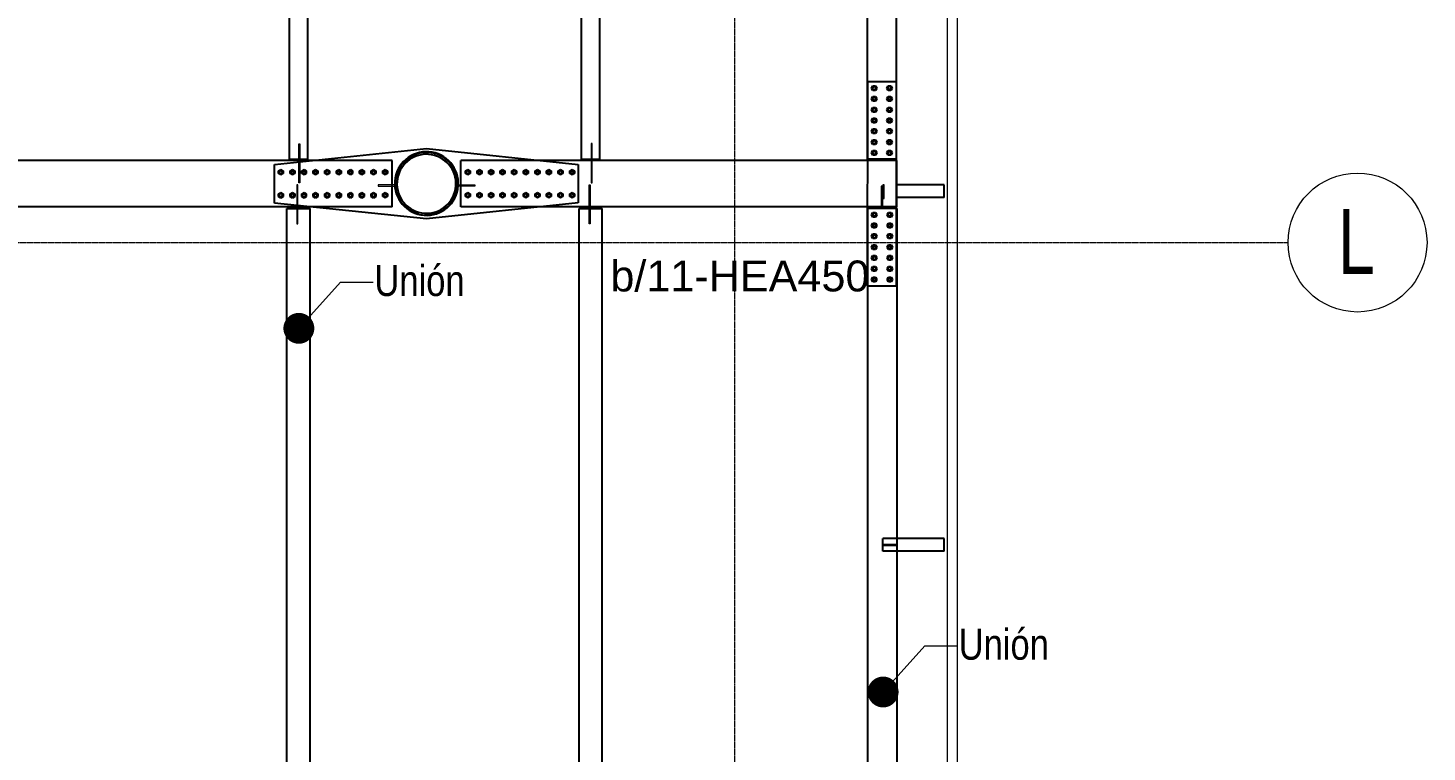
# Model space of a CAD drawing. Header units: millimetres. Extents: x -158 to 97215, y -53820 to 8373.
# Drawn here: x 88157 to 97215, y -37004 to -32315 of the extents above; entities that cross this region are included whole.
import ezdxf
from ezdxf.enums import TextEntityAlignment as Align

# ---------------------------------------------------------------- set-up
doc = ezdxf.new("R2010")
doc.units = ezdxf.units.MM
doc.header["$LTSCALE"] = 0.8
doc.linetypes.add('Grid Line', pattern=[3.33375, 1.905, -0.47625, 0.47625, -0.47625])
for name, color, linetype, lineweight in [('0-1', 7, 'Continuous', 5), ('E_COLUMNAS-1', 1, 'Continuous', 25), ('E_EJES', 8, 'Continuous', 9), ('E_EJES-1', 8, 'Grid Line', 9), ('E_TEXTO', 3, 'Continuous', 9), ('P-PLATINA', 6, 'Continuous', 15)]:
    doc.layers.add(name, color=color, linetype=linetype, lineweight=lineweight)
doc.layers.add('VIGAS', color=8, linetype='Continuous')
doc.styles.add('CX', font='ARIALUNI.ttf', dxfattribs={"width": 0.8, "height": 300})
doc.styles.add('Swis721 LtCn BT', font='swisscl.ttf', dxfattribs={"height": 0.42})
doc.styles.add('VERDANA', font='arial.ttf')

# ---------------------------------------------------------------- blocks, each defined once
blk = doc.blocks.new('Grid - CNI_NOMBRE EJES-372759-_6_00m_N_E_-NIVEL-2 DOC')
at = {"layer": 'E_EJES'}
blk.add_circle((0, 0), 0.003, dxfattribs=at)

msp = doc.modelspace()

# ---------------------------------------------------------------- linework, layer by layer
at = {"color": 1, "linetype": 'Continuous'}
for centre, radius, start, end in [((93636.1, -32704.5), 11, 108.00208, 288.00208), ((93636.1, -32704.5), 10, 0.00208, 180.00208), ((93636.1, -32704.5), 11, 288.00208, 108.00208), ((93736.1, -32704.5), 11, 108.00208, 288.00208), ((93736.1, -32704.5), 10, 0.00208, 180.00208), ((93736.1, -32704.5), 11, 288.00208, 108.00208), ((93636.1, -32774.5), 11, 108.00208, 288.00208), ((93636.1, -32704.5), 10, 180.00208, 0.00208), ((93636.1, -32774.5), 10, 0.00208, 180.00208), ((93636.1, -32774.5), 10, 180.00208, 0.00208), ((93636.1, -32774.5), 11, 288.00208, 108.00208), ((93736.1, -32774.5), 11, 108.00208, 288.00208), ((93736.1, -32704.5), 10, 180.00208, 0.00208), ((93736.1, -32774.5), 10, 0.00208, 180.00208), ((93736.1, -32774.5), 10, 180.00208, 0.00208), ((93736.1, -32774.5), 11, 288.00208, 108.00208), ((93636.1, -32844.5), 11, 108.00208, 288.00208), ((93636.1, -32844.5), 10, 0.00208, 180.00208), ((93636.1, -32844.5), 10, 180.00208, 0.00208), ((93636.1, -32844.5), 11, 288.00208, 108.00208), ((93736.1, -32844.5), 11, 108.00208, 288.00208), ((93736.1, -32844.5), 10, 0.00208, 180.00208), ((93736.1, -32844.5), 10, 180.00208, 0.00208), ((93736.1, -32844.5), 11, 288.00208, 108.00208), ((93636.1, -32914.5), 11, 108.00208, 288.00208), ((93636.1, -32914.5), 10, 0.00208, 180.00208), ((93636.1, -32914.5), 10, 180.00208, 0.00208), ((93636.1, -32914.5), 11, 288.00208, 108.00208), ((93736.1, -32914.5), 11, 108.00208, 288.00208), ((93736.1, -32914.5), 10, 0.00208, 180.00208), ((93736.1, -32914.5), 10, 180.00208, 0.00208), ((93736.1, -32914.5), 11, 288.00208, 108.00208), ((93636.1, -32984.5), 11, 108.00208, 288.00208), ((93636.1, -33054.5), 11, 108.00208, 288.00208), ((93636.1, -32984.5), 10, 0.00208, 180.00208), ((93636.1, -32984.5), 10, 180.00208, 0.00208), ((93636.1, -33054.5), 10, 0.00208, 180.00208), ((93636.1, -33054.5), 10, 180.00208, 0.00208), ((93636.1, -32984.5), 11, 288.00208, 108.00208), ((93636.1, -33054.5), 11, 288.00208, 108.00208), ((93736.1, -32984.5), 11, 108.00208, 288.00208), ((93736.1, -33054.5), 11, 108.00208, 288.00208), ((93736.1, -32984.5), 10, 0.00208, 180.00208), ((93736.1, -32984.5), 10, 180.00208, 0.00208), ((93736.1, -33054.5), 10, 0.00208, 180.00208), ((93736.1, -33054.5), 10, 180.00208, 0.00208), ((93736.1, -32984.5), 11, 288.00208, 108.00208), ((93736.1, -33054.5), 11, 288.00208, 108.00208), ((93636.1, -33124.5), 11, 108.00208, 288.00208), ((93636.1, -33124.5), 10, 0.00208, 180.00208), ((93636.1, -33124.5), 10, 180.00208, 0.00208), ((93636.1, -33124.5), 11, 288.00208, 108.00208), ((93736.1, -33124.5), 11, 108.00208, 288.00208), ((93736.1, -33124.5), 10, 0.00208, 180.00208), ((93736.1, -33124.5), 10, 180.00208, 0.00208), ((93736.1, -33124.5), 11, 288.00208, 108.00208), ((89794.3, -33249.1), 11.5, 18.00408, 198.00408), ((89794.3, -33249.1), 10, 90.00408, 270.00408), ((89794.3, -33249.1), 10, 270.00408, 90.00408), ((89869.3, -33249.1), 11.5, 18.00408, 198.00408), ((89869.3, -33249.1), 10, 90.00408, 270.00408), ((89869.3, -33249.1), 10, 270.00408, 90.00408), ((89944.3, -33249.1), 11.5, 18.00408, 198.00408), ((89944.3, -33249.1), 10, 90.00408, 270.00408), ((89944.3, -33249.1), 10, 270.00408, 90.00408), ((90019.3, -33249.1), 11.5, 18.00408, 198.00408), ((90019.3, -33249.1), 10, 90.00408, 270.00408), ((90019.3, -33249.1), 10, 270.00408, 90.00408), ((90094.3, -33249.1), 11.5, 18.00408, 198.00408), ((90094.3, -33249.1), 10, 90.00408, 270.00408), ((90094.3, -33249.1), 10, 270.00408, 90.00408), ((90169.3, -33249), 11.5, 18.00408, 198.00408), ((90169.3, -33249), 10, 90.00408, 270.00408), ((90169.3, -33249), 10, 270.00408, 90.00408), ((90244.3, -33249), 11.5, 18.00408, 198.00408), ((90244.3, -33249), 10, 90.00408, 270.00408), ((90244.3, -33249), 10, 270.00408, 90.00408), ((90319.3, -33249), 11.5, 18.00408, 198.00408), ((90319.3, -33249), 10, 90.00408, 270.00408), ((90319.3, -33249), 10, 270.00408, 90.00408), ((90394.3, -33249), 11.5, 18.00408, 198.00408), ((90394.3, -33249), 10, 90.00408, 270.00408), ((90394.3, -33249), 10, 270.00408, 90.00408), ((90469.3, -33249), 11.5, 18.00408, 198.00408), ((90469.3, -33249), 10, 90.00408, 270.00408), ((90469.3, -33249), 10, 270.00408, 90.00408), ((91005.2, -33249), 11.5, 18, 198), ((91005.2, -33249), 10, 90, 270), ((91005.2, -33249), 10, 270, 90), ((91080.2, -33249), 11.5, 18, 198), ((91080.2, -33249), 10, 90, 270), ((91080.2, -33249), 10, 270, 90), ((91155.2, -33249), 11.5, 18, 198), ((91155.2, -33249), 10, 90, 270), ((91155.2, -33249), 10, 270, 90), ((91230.2, -33249), 11.5, 18, 198), ((91230.2, -33249), 10, 90, 270), ((91230.2, -33249), 10, 270, 90), ((91305.2, -33249), 11.5, 18, 198), ((91305.2, -33249), 10, 90, 270), ((91305.2, -33249), 10, 270, 90), ((91380.2, -33249), 11.5, 18, 198), ((91380.2, -33249), 10, 90, 270), ((91380.2, -33249), 10, 270, 90), ((91455.2, -33249), 11.5, 18, 198), ((91455.2, -33249), 10, 90, 270), ((91455.2, -33249), 10, 270, 90), ((91530.2, -33249), 11.5, 18, 198), ((91530.2, -33249), 10, 90, 270), ((91530.2, -33249), 10, 270, 90), ((91605.2, -33249), 11.5, 18, 198), ((91605.2, -33249), 10, 90, 270), ((91605.2, -33249), 10, 270, 90), ((91680.2, -33249), 11.5, 18, 198), ((91680.2, -33249), 10, 90, 270), ((91680.2, -33249), 10, 270, 90), ((89794.3, -33249.1), 11.5, 198.00408, 18.00408), ((89869.3, -33249.1), 11.5, 198.00408, 18.00408), ((89944.3, -33249.1), 11.5, 198.00408, 18.00408), ((90019.3, -33249.1), 11.5, 198.00408, 18.00408), ((90094.3, -33249.1), 11.5, 198.00408, 18.00408), ((90169.3, -33249), 11.5, 198.00408, 18.00408), ((90244.3, -33249), 11.5, 198.00408, 18.00408), ((90319.3, -33249), 11.5, 198.00408, 18.00408), ((90394.3, -33249), 11.5, 198.00408, 18.00408), ((90469.3, -33249), 11.5, 198.00408, 18.00408), ((91005.2, -33249), 11.5, 198, 18), ((91080.2, -33249), 11.5, 198, 18), ((91155.2, -33249), 11.5, 198, 18), ((91230.2, -33249), 11.5, 198, 18), ((91305.2, -33249), 11.5, 198, 18), ((91380.2, -33249), 11.5, 198, 18), ((91455.2, -33249), 11.5, 198, 18), ((91530.2, -33249), 11.5, 198, 18), ((91605.2, -33249), 11.5, 198, 18), ((91680.2, -33249), 11.5, 198, 18), ((89794.3, -33399.1), 11.5, 18.00408, 198.00408), ((89794.3, -33399.1), 11.5, 198.00408, 18.00408), ((89794.3, -33399.1), 10, 90.00408, 270.00408), ((89794.3, -33399.1), 10, 270.00408, 90.00408), ((89869.3, -33399.1), 11.5, 18.00408, 198.00408), ((89869.3, -33399.1), 11.5, 198.00408, 18.00408), ((89869.3, -33399.1), 10, 90.00408, 270.00408), ((89869.3, -33399.1), 10, 270.00408, 90.00408), ((89944.3, -33399.1), 11.5, 18.00408, 198.00408), ((89944.3, -33399.1), 11.5, 198.00408, 18.00408), ((89944.3, -33399.1), 10, 90.00408, 270.00408), ((89944.3, -33399.1), 10, 270.00408, 90.00408), ((90019.3, -33399.1), 11.5, 18.00408, 198.00408), ((90019.3, -33399.1), 11.5, 198.00408, 18.00408), ((90019.3, -33399.1), 10, 90.00408, 270.00408), ((90019.3, -33399.1), 10, 270.00408, 90.00408), ((90094.3, -33399.1), 11.5, 18.00408, 198.00408), ((90094.3, -33399.1), 11.5, 198.00408, 18.00408), ((90094.3, -33399.1), 10, 90.00408, 270.00408), ((90094.3, -33399.1), 10, 270.00408, 90.00408), ((90169.3, -33399), 11.5, 18.00408, 198.00408), ((90169.3, -33399), 11.5, 198.00408, 18.00408), ((90169.3, -33399), 10, 90.00408, 270.00408), ((90169.3, -33399), 10, 270.00408, 90.00408), ((90244.3, -33399), 11.5, 18.00408, 198.00408), ((90244.3, -33399), 11.5, 198.00408, 18.00408), ((90244.3, -33399), 10, 90.00408, 270.00408), ((90244.3, -33399), 10, 270.00408, 90.00408), ((90319.3, -33399), 11.5, 18.00408, 198.00408), ((90319.3, -33399), 11.5, 198.00408, 18.00408), ((90319.3, -33399), 10, 90.00408, 270.00408), ((90319.3, -33399), 10, 270.00408, 90.00408), ((90394.3, -33399), 11.5, 18.00408, 198.00408), ((90394.3, -33399), 11.5, 198.00408, 18.00408), ((90394.3, -33399), 10, 90.00408, 270.00408), ((90394.3, -33399), 10, 270.00408, 90.00408), ((90469.3, -33399), 11.5, 18.00408, 198.00408), ((90469.3, -33399), 11.5, 198.00408, 18.00408), ((90469.3, -33399), 10, 90.00408, 270.00408), ((90469.3, -33399), 10, 270.00408, 90.00408), ((91005.2, -33399), 11.5, 18, 198), ((91005.2, -33399), 11.5, 198, 18), ((91005.2, -33399), 10, 90, 270), ((91005.2, -33399), 10, 270, 90), ((91080.2, -33399), 11.5, 18, 198), ((91080.2, -33399), 11.5, 198, 18), ((91080.2, -33399), 10, 90, 270), ((91080.2, -33399), 10, 270, 90), ((91155.2, -33399), 11.5, 18, 198), ((91155.2, -33399), 11.5, 198, 18), ((91155.2, -33399), 10, 90, 270), ((91155.2, -33399), 10, 270, 90), ((91230.2, -33399), 11.5, 18, 198), ((91230.2, -33399), 11.5, 198, 18), ((91230.2, -33399), 10, 90, 270), ((91230.2, -33399), 10, 270, 90), ((91305.2, -33399), 11.5, 18, 198), ((91305.2, -33399), 11.5, 198, 18), ((91305.2, -33399), 10, 90, 270), ((91305.2, -33399), 10, 270, 90), ((91380.2, -33399), 11.5, 18, 198), ((91380.2, -33399), 11.5, 198, 18), ((91380.2, -33399), 10, 90, 270), ((91380.2, -33399), 10, 270, 90), ((91455.2, -33399), 11.5, 18, 198), ((91455.2, -33399), 11.5, 198, 18), ((91455.2, -33399), 10, 90, 270), ((91455.2, -33399), 10, 270, 90), ((91530.2, -33399), 11.5, 18, 198), ((91530.2, -33399), 11.5, 198, 18), ((91530.2, -33399), 10, 90, 270), ((91530.2, -33399), 10, 270, 90), ((91605.2, -33399), 11.5, 18, 198), ((91605.2, -33399), 11.5, 198, 18), ((91605.2, -33399), 10, 90, 270), ((91605.2, -33399), 10, 270, 90), ((91680.2, -33399), 11.5, 18, 198), ((91680.2, -33399), 11.5, 198, 18), ((91680.2, -33399), 10, 90, 270), ((91680.2, -33399), 10, 270, 90), ((93636.8, -33524.5), 11, 108, 288), ((93636.8, -33524.5), 10, 0, 180), ((93636.8, -33524.5), 11, 288, 108), ((93736.8, -33524.5), 11, 108, 288), ((93736.8, -33524.5), 10, 0, 180), ((93736.8, -33524.5), 11, 288, 108), ((93636.8, -33594.5), 11, 108, 288), ((93636.8, -33524.5), 10, 180, 0), ((93636.8, -33594.5), 10, 0, 180), ((93636.8, -33594.5), 10, 180, 0), ((93636.8, -33594.5), 11, 288, 108), ((93736.8, -33594.5), 11, 108, 288), ((93736.8, -33524.5), 10, 180, 0), ((93736.8, -33594.5), 10, 0, 180), ((93736.8, -33594.5), 10, 180, 0), ((93736.8, -33594.5), 11, 288, 108), ((93636.8, -33664.5), 11, 108, 288), ((93636.8, -33664.5), 10, 0, 180), ((93636.8, -33664.5), 10, 180, 0), ((93636.8, -33664.5), 11, 288, 108), ((93736.8, -33664.5), 11, 108, 288), ((93736.8, -33664.5), 10, 0, 180), ((93736.8, -33664.5), 10, 180, 0), ((93736.8, -33664.5), 11, 288, 108), ((93636.8, -33734.5), 11, 108, 288), ((93636.8, -33734.5), 10, 0, 180), ((93636.8, -33734.5), 10, 180, 0), ((93636.8, -33734.5), 11, 288, 108), ((93736.8, -33734.5), 11, 108, 288), ((93736.8, -33734.5), 10, 0, 180), ((93736.8, -33734.5), 10, 180, 0), ((93736.8, -33734.5), 11, 288, 108), ((93636.8, -33804.5), 11, 108, 288), ((93636.8, -33874.5), 11, 108, 288), ((93636.8, -33804.5), 10, 0, 180), ((93636.8, -33804.5), 10, 180, 0), ((93636.8, -33874.5), 10, 0, 180), ((93636.8, -33874.5), 10, 180, 0), ((93636.8, -33804.5), 11, 288, 108), ((93636.8, -33874.5), 11, 288, 108), ((93736.8, -33804.5), 11, 108, 288), ((93736.8, -33874.5), 11, 108, 288), ((93736.8, -33804.5), 10, 0, 180), ((93736.8, -33804.5), 10, 180, 0), ((93736.8, -33874.5), 10, 0, 180), ((93736.8, -33874.5), 10, 180, 0), ((93736.8, -33804.5), 11, 288, 108), ((93736.8, -33874.5), 11, 288, 108), ((93636.8, -33944.5), 11, 108, 288), ((93636.8, -33944.5), 10, 0, 180), ((93636.8, -33944.5), 10, 180, 0), ((93636.8, -33944.5), 11, 288, 108), ((93736.8, -33944.5), 11, 108, 288), ((93736.8, -33944.5), 10, 0, 180), ((93736.8, -33944.5), 10, 180, 0), ((93736.8, -33944.5), 11, 288, 108)]:
    msp.add_arc(centre, radius, start, end, dxfattribs=at)
at = {"layer": '0-1', "color": 8}
for p, q in [((94109.9, -43949.7), (94109.9, -31959.7)), ((94174.9, -43949.7), (94174.9, -31959.7))]:
    msp.add_line(p, q, dxfattribs=at)
at = {"layer": 'E_COLUMNAS-1'}
for centre, radius, start, end in [((90737.3, -33322.8), 206, 80, 260), ((90737.3, -33322.8), 206, 80, 260), ((90737.3, -33324.3), 203, 10, 190), ((90737.3, -33324.3), 191, 350, 170), ((90737.3, -33322.8), 206, 260, 80), ((90737.3, -33322.8), 206, 260, 80), ((90737.3, -33324.3), 203, 190, 10), ((90737.3, -33324.3), 191, 170, 350)]:
    msp.add_arc(centre, radius, start, end, dxfattribs=at)
at = {"layer": 'E_EJES-1'}
for p, q in [((92733.3, -52920), (92733.3, -22429.9)), ((2836.9, -33704.7), (96315.4, -33704.7))]:
    msp.add_line(p, q, dxfattribs=at)
at = {"layer": 'E_TEXTO', "color": 4}
for p, q in [((89910.9, -34260.4), (90181.5, -33962.4)), ((90181.5, -33962.4), (90391.2, -33962.4)), ((93693.8, -36615.4), (93964.4, -36317.4)), ((93964.4, -36317.4), (94174.1, -36317.4))]:
    msp.add_line(p, q, dxfattribs=at)
at = {"layer": 'E_TEXTO', "color": 4, "const_width": 100}
for points in [[(89860.9, -34260.4, 1), (89960.9, -34260.4, 1)], [(93643.8, -36615.4, 1), (93743.8, -36615.4, 1)]]:
    msp.add_lwpolyline(points, format="xyb", close=True, dxfattribs=at)
at = {"layer": 'P-PLATINA'}
for p, q in [((89911.5, -33293.9), (89917.5, -33293.9)), ((91803.2, -33293.8), (91809.2, -33293.8)), ((89898.8, -33355.4), (89904.8, -33355.4)), ((91790.5, -33355.3), (91796.5, -33355.3))]:
    msp.add_line(p, q, dxfattribs=at)
for points in [[(89911.5, -33318.9), (89911.5, -33174.6), (89911.5, -33164.6), (89911.5, -33064.6), (89917.5, -33064.6), (89917.5, -33164.6), (89917.5, -33174.6), (89917.5, -33318.9)], [(91809.2, -33164.5), (91809.2, -33064.5), (91803.2, -33064.5), (91803.2, -33164.5), (91803.2, -33174.5), (91803.2, -33318.8), (91809.2, -33318.8), (91809.2, -33174.5)], [(89904.8, -33584.6), (89904.8, -33484.6), (89904.8, -33474.6), (89904.8, -33330.4), (89898.8, -33330.4), (89898.8, -33474.6), (89898.8, -33484.6), (89898.8, -33584.6)], [(90534.3, -33340.4), (90534.3, -33330.4), (90531.9, -33330.4), (90424.3, -33330.4), (90424.3, -33340.4), (90532.8, -33340.4)], [(90940.2, -33330.4), (90942.6, -33330.4), (91050.2, -33330.4), (91050.2, -33340.4), (90941.7, -33340.4), (90940.2, -33340.4)], [(91790.5, -33330.3), (91796.5, -33330.3), (91796.5, -33474.5), (91796.5, -33484.5), (91796.5, -33584.5), (91790.5, -33584.5), (91790.5, -33484.5), (91790.5, -33474.5)], [(93701.5, -33330.3), (93691.5, -33330.3), (93691.5, -33420.3), (93701.5, -33420.3)]]:
    msp.add_lwpolyline(points, close=True, dxfattribs=at)
msp.add_lwpolyline([(93691.5, -33484.5), (93691.5, -33340.3), (93682.1, -33340.3), (93682.1, -33484.5)], dxfattribs=at)
at = {"layer": 'VIGAS'}
for p, q in [((89848.4, -26912.9), (89848.4, -33164.6)), ((89968.4, -33164.6), (89968.4, -26912.9)), ((91740.1, -33164.5), (91740.1, -26912.9)), ((91860.1, -33164.5), (91860.1, -26912.9)), ((93781.1, -33164.5), (93780.9, -26912.7)), ((93590.9, -27413.2), (93591.1, -33164.5)), ((93591.9, -32663.5), (93590.7, -33984.4)), ((93591.9, -32663.5), (93590.7, -33984.4)), ((93780.7, -32663.3), (93591.9, -32663.5)), ((93780.7, -32663.3), (93591.9, -32663.5)), ((93618.7, -32704.5), (93627.4, -32689.5)), ((93627.4, -32689.5), (93644.7, -32689.5)), ((93644.7, -32689.5), (93653.4, -32704.5)), ((93718.7, -32704.5), (93727.4, -32689.5)), ((93727.4, -32689.5), (93744.7, -32689.5)), ((93744.7, -32689.5), (93753.4, -32704.5)), ((93780.7, -33984.5), (93780.7, -32663.3)), ((93780.7, -33984.5), (93780.7, -32663.3)), ((93627.4, -32719.5), (93618.7, -32704.5)), ((93618.7, -32774.5), (93627.4, -32759.5)), ((93627.4, -32789.5), (93618.7, -32774.5)), ((93644.7, -32719.5), (93627.4, -32719.5)), ((93627.4, -32759.5), (93644.7, -32759.5)), ((93644.7, -32789.5), (93627.4, -32789.5)), ((93653.4, -32704.5), (93644.7, -32719.5)), ((93644.7, -32759.5), (93653.4, -32774.5)), ((93653.4, -32774.5), (93644.7, -32789.5)), ((93727.4, -32719.5), (93718.7, -32704.5)), ((93718.7, -32774.5), (93727.4, -32759.5)), ((93727.4, -32789.5), (93718.7, -32774.5)), ((93744.7, -32719.5), (93727.4, -32719.5)), ((93727.4, -32759.5), (93744.7, -32759.5)), ((93744.7, -32789.5), (93727.4, -32789.5)), ((93753.4, -32704.5), (93744.7, -32719.5)), ((93744.7, -32759.5), (93753.4, -32774.5)), ((93753.4, -32774.5), (93744.7, -32789.5)), ((93618.7, -32844.5), (93627.4, -32829.5)), ((93627.4, -32859.5), (93618.7, -32844.5)), ((93627.4, -32829.5), (93644.7, -32829.5)), ((93644.7, -32859.5), (93627.4, -32859.5)), ((93644.7, -32829.5), (93653.4, -32844.5)), ((93653.4, -32844.5), (93644.7, -32859.5)), ((93718.7, -32844.5), (93727.4, -32829.5)), ((93727.4, -32859.5), (93718.7, -32844.5)), ((93727.4, -32829.5), (93744.7, -32829.5)), ((93744.7, -32859.5), (93727.4, -32859.5)), ((93744.7, -32829.5), (93753.4, -32844.5)), ((93753.4, -32844.5), (93744.7, -32859.5)), ((93618.7, -32914.5), (93627.4, -32899.5)), ((93627.4, -32929.5), (93618.7, -32914.5)), ((93618.7, -32984.5), (93627.4, -32969.5)), ((93627.4, -32899.5), (93644.7, -32899.5)), ((93644.7, -32929.5), (93627.4, -32929.5)), ((93627.4, -32969.5), (93644.7, -32969.5)), ((93644.7, -32899.5), (93653.4, -32914.5)), ((93653.4, -32914.5), (93644.7, -32929.5)), ((93644.7, -32969.5), (93653.4, -32984.5)), ((93718.7, -32914.5), (93727.4, -32899.5)), ((93727.4, -32929.5), (93718.7, -32914.5)), ((93718.7, -32984.5), (93727.4, -32969.5)), ((93727.4, -32899.5), (93744.7, -32899.5)), ((93744.7, -32929.5), (93727.4, -32929.5)), ((93727.4, -32969.5), (93744.7, -32969.5)), ((93744.7, -32899.5), (93753.4, -32914.5)), ((93753.4, -32914.5), (93744.7, -32929.5)), ((93744.7, -32969.5), (93753.4, -32984.5)), ((93627.4, -32999.5), (93618.7, -32984.5)), ((93618.7, -33054.5), (93627.4, -33039.5)), ((93627.4, -33069.5), (93618.7, -33054.5)), ((93644.7, -32999.5), (93627.4, -32999.5)), ((93627.4, -33039.5), (93644.7, -33039.5)), ((93653.4, -32984.5), (93644.7, -32999.5)), ((93644.7, -33039.5), (93653.4, -33054.5)), ((93653.4, -33054.5), (93644.7, -33069.5)), ((93727.4, -32999.5), (93718.7, -32984.5)), ((93718.7, -33054.5), (93727.4, -33039.5)), ((93727.4, -33069.5), (93718.7, -33054.5)), ((93744.7, -32999.5), (93727.4, -32999.5)), ((93727.4, -33039.5), (93744.7, -33039.5)), ((93753.4, -32984.5), (93744.7, -32999.5)), ((93744.7, -33039.5), (93753.4, -33054.5)), ((93753.4, -33054.5), (93744.7, -33069.5)), ((89754.3, -33199), (90737, -33094.8)), ((89754.3, -33199), (90737, -33094.8)), ((90737, -33094.8), (91720.2, -33198.7)), ((90737, -33094.8), (91720.2, -33198.7)), ((93618.7, -33124.5), (93627.4, -33109.5)), ((93627.4, -33139.5), (93618.7, -33124.5)), ((93644.7, -33069.5), (93627.4, -33069.5)), ((93627.4, -33109.5), (93644.7, -33109.5)), ((93644.7, -33139.5), (93627.4, -33139.5)), ((93644.7, -33109.5), (93653.4, -33124.5)), ((93653.4, -33124.5), (93644.7, -33139.5)), ((93718.7, -33124.5), (93727.4, -33109.5)), ((93727.4, -33139.5), (93718.7, -33124.5)), ((93744.7, -33069.5), (93727.4, -33069.5)), ((93727.4, -33109.5), (93744.7, -33109.5)), ((93744.7, -33139.5), (93727.4, -33139.5)), ((93744.7, -33109.5), (93753.4, -33124.5)), ((93753.4, -33124.5), (93744.7, -33139.5)), ((89984.6, -33174.6), (81788.2, -33174.6)), ((89754.3, -33449), (89754.3, -33199)), ((89754.3, -33449), (89754.3, -33199)), ((89779.3, -33240.4), (89794.3, -33231.8)), ((89779.3, -33257.7), (89779.3, -33240.4)), ((89794.3, -33231.8), (89809.3, -33240.4)), ((89809.3, -33240.4), (89809.3, -33257.7)), ((89848.4, -33164.6), (89968.4, -33164.6)), ((89854.3, -33240.4), (89869.3, -33231.8)), ((89854.3, -33257.7), (89854.3, -33240.4)), ((89869.3, -33231.8), (89884.3, -33240.4)), ((89884.3, -33240.4), (89884.3, -33257.7)), ((89929.3, -33240.4), (89944.3, -33231.7)), ((89929.3, -33257.7), (89929.3, -33240.4)), ((89944.3, -33231.7), (89959.3, -33240.4)), ((89959.3, -33240.4), (89959.3, -33257.7)), ((90514.3, -33174.6), (89984.6, -33174.6)), ((90004.3, -33240.4), (90019.3, -33231.7)), ((90004.3, -33257.7), (90004.3, -33240.4)), ((90019.3, -33231.7), (90034.3, -33240.4)), ((90034.3, -33240.4), (90034.3, -33257.7)), ((90079.3, -33240.4), (90094.3, -33231.7)), ((90079.3, -33257.7), (90079.3, -33240.4)), ((90094.3, -33231.7), (90109.3, -33240.4)), ((90109.3, -33240.4), (90109.3, -33257.7)), ((90154.3, -33240.4), (90169.3, -33231.7)), ((90154.3, -33257.7), (90154.3, -33240.4)), ((90169.3, -33231.7), (90184.3, -33240.4)), ((90184.3, -33240.4), (90184.3, -33257.7)), ((90229.3, -33240.4), (90244.3, -33231.7)), ((90229.3, -33257.7), (90229.3, -33240.4)), ((90244.3, -33231.7), (90259.3, -33240.4)), ((90259.3, -33240.4), (90259.3, -33257.7)), ((90304.3, -33240.4), (90319.3, -33231.7)), ((90304.3, -33257.7), (90304.3, -33240.4)), ((90319.3, -33231.7), (90334.3, -33240.4)), ((90334.3, -33240.4), (90334.3, -33257.7)), ((90379.3, -33240.4), (90394.3, -33231.7)), ((90379.3, -33257.7), (90379.3, -33240.4)), ((90394.3, -33231.7), (90409.3, -33240.4)), ((90409.3, -33240.4), (90409.3, -33257.7)), ((90454.3, -33240.4), (90469.3, -33231.7)), ((90454.3, -33257.7), (90454.3, -33240.4)), ((90469.3, -33231.7), (90484.3, -33240.4)), ((90484.3, -33240.4), (90484.3, -33257.7)), ((90514.3, -33474.6), (90514.3, -33174.6)), ((91491.5, -33174.5), (90960.2, -33174.5)), ((90960.2, -33474.5), (90960.2, -33174.5)), ((90990.2, -33240.4), (91005.2, -33231.7)), ((90990.2, -33257.7), (90990.2, -33240.4)), ((91005.2, -33231.7), (91020.2, -33240.4)), ((91020.2, -33240.4), (91020.2, -33257.7)), ((91065.2, -33240.4), (91080.2, -33231.7)), ((91065.2, -33257.7), (91065.2, -33240.4)), ((91080.2, -33231.7), (91095.2, -33240.4)), ((91095.2, -33240.4), (91095.2, -33257.7)), ((91140.2, -33240.4), (91155.2, -33231.7)), ((91140.2, -33257.7), (91140.2, -33240.4)), ((91155.2, -33231.7), (91170.2, -33240.4)), ((91170.2, -33240.4), (91170.2, -33257.7)), ((91215.2, -33240.4), (91230.2, -33231.7)), ((91215.2, -33257.7), (91215.2, -33240.4)), ((91230.2, -33231.7), (91245.2, -33240.4)), ((91245.2, -33240.4), (91245.2, -33257.7)), ((91290.2, -33240.4), (91305.2, -33231.7)), ((91290.2, -33257.7), (91290.2, -33240.4)), ((91305.2, -33231.7), (91320.2, -33240.4)), ((91320.2, -33240.4), (91320.2, -33257.7)), ((91365.2, -33240.4), (91380.2, -33231.7)), ((91365.2, -33257.7), (91365.2, -33240.4)), ((91380.2, -33231.7), (91395.2, -33240.4)), ((91395.2, -33240.4), (91395.2, -33257.7)), ((91440.2, -33240.4), (91455.2, -33231.7)), ((91440.2, -33257.7), (91440.2, -33240.4)), ((91455.2, -33231.7), (91470.2, -33240.4)), ((91470.2, -33240.4), (91470.2, -33257.7)), ((93591.4, -33174.5), (91491.5, -33174.5)), ((91515.2, -33240.4), (91530.2, -33231.7)), ((91515.2, -33257.7), (91515.2, -33240.4)), ((91530.2, -33231.7), (91545.2, -33240.4)), ((91545.2, -33240.4), (91545.2, -33257.7)), ((91590.2, -33240.4), (91605.2, -33231.7)), ((91590.2, -33257.7), (91590.2, -33240.4)), ((91605.2, -33231.7), (91620.2, -33240.4)), ((91620.2, -33240.4), (91620.2, -33257.7)), ((91665.2, -33240.4), (91680.2, -33231.7)), ((91665.2, -33257.7), (91665.2, -33240.4)), ((91680.2, -33231.7), (91695.2, -33240.4)), ((91695.2, -33240.4), (91695.2, -33257.7)), ((91720.2, -33198.7), (91720.2, -33448.7)), ((91720.2, -33198.7), (91720.2, -33448.7)), ((91740.1, -33164.5), (91860.1, -33164.5)), ((93591.1, -33164.5), (93591.4, -33164.5)), ((93780.7, -33164.5), (93591.4, -33164.5)), ((93780.7, -33174.5), (93591.4, -33174.5)), ((93781.1, -33164.5), (93780.7, -33164.5)), ((93781.8, -33174.5), (93780.7, -33174.5)), ((93781.8, -33474.5), (93781.8, -33174.5)), ((89794.3, -33266.4), (89779.3, -33257.7)), ((89809.3, -33257.7), (89794.3, -33266.4)), ((89869.3, -33266.4), (89854.3, -33257.7)), ((89884.3, -33257.7), (89869.3, -33266.4)), ((89944.3, -33266.4), (89929.3, -33257.7)), ((89959.3, -33257.7), (89944.3, -33266.4)), ((90019.3, -33266.4), (90004.3, -33257.7)), ((90034.3, -33257.7), (90019.3, -33266.4)), ((90094.3, -33266.4), (90079.3, -33257.7)), ((90109.3, -33257.7), (90094.3, -33266.4)), ((90169.3, -33266.4), (90154.3, -33257.7)), ((90184.3, -33257.7), (90169.3, -33266.4)), ((90244.3, -33266.4), (90229.3, -33257.7)), ((90259.3, -33257.7), (90244.3, -33266.4)), ((90319.3, -33266.4), (90304.3, -33257.7)), ((90334.3, -33257.7), (90319.3, -33266.4)), ((90394.3, -33266.4), (90379.3, -33257.7)), ((90409.3, -33257.7), (90394.3, -33266.4)), ((90469.3, -33266.3), (90454.3, -33257.7)), ((90484.3, -33257.7), (90469.3, -33266.3)), ((91005.2, -33266.3), (90990.2, -33257.7)), ((91020.2, -33257.7), (91005.2, -33266.3)), ((91080.2, -33266.3), (91065.2, -33257.7)), ((91095.2, -33257.7), (91080.2, -33266.3)), ((91155.2, -33266.3), (91140.2, -33257.7)), ((91170.2, -33257.7), (91155.2, -33266.3)), ((91230.2, -33266.3), (91215.2, -33257.7)), ((91245.2, -33257.7), (91230.2, -33266.3)), ((91305.2, -33266.3), (91290.2, -33257.7)), ((91320.2, -33257.7), (91305.2, -33266.3)), ((91380.2, -33266.3), (91365.2, -33257.7)), ((91395.2, -33257.7), (91380.2, -33266.3)), ((91455.2, -33266.3), (91440.2, -33257.7)), ((91470.2, -33257.7), (91455.2, -33266.3)), ((91530.2, -33266.3), (91515.2, -33257.7)), ((91545.2, -33257.7), (91530.2, -33266.3)), ((91605.2, -33266.3), (91590.2, -33257.7)), ((91620.2, -33257.7), (91605.2, -33266.3)), ((91680.2, -33266.3), (91665.2, -33257.7)), ((91695.2, -33257.7), (91680.2, -33266.3)), ((94089.9, -33331.1), (93781.8, -33331.1)), ((93781.8, -33413.1), (93781.8, -33331.1)), ((94089.9, -33413.1), (94089.9, -33331.1)), ((89779.3, -33390.4), (89794.3, -33381.8)), ((89779.3, -33407.7), (89779.3, -33390.4)), ((89794.3, -33416.4), (89779.3, -33407.7)), ((89794.3, -33381.8), (89809.3, -33390.4)), ((89809.3, -33407.7), (89794.3, -33416.4)), ((89809.3, -33390.4), (89809.3, -33407.7)), ((89854.3, -33390.4), (89869.3, -33381.8)), ((89854.3, -33407.7), (89854.3, -33390.4)), ((89869.3, -33416.4), (89854.3, -33407.7)), ((89869.3, -33381.8), (89884.3, -33390.4)), ((89884.3, -33407.7), (89869.3, -33416.4)), ((89884.3, -33390.4), (89884.3, -33407.7)), ((89929.3, -33390.4), (89944.3, -33381.7)), ((89929.3, -33407.7), (89929.3, -33390.4)), ((89944.3, -33416.4), (89929.3, -33407.7)), ((89944.3, -33381.7), (89959.3, -33390.4)), ((89959.3, -33407.7), (89944.3, -33416.4)), ((89959.3, -33390.4), (89959.3, -33407.7)), ((90004.3, -33390.4), (90019.3, -33381.7)), ((90004.3, -33407.7), (90004.3, -33390.4)), ((90019.3, -33416.4), (90004.3, -33407.7)), ((90019.3, -33381.7), (90034.3, -33390.4)), ((90034.3, -33407.7), (90019.3, -33416.4)), ((90034.3, -33390.4), (90034.3, -33407.7)), ((90079.3, -33390.4), (90094.3, -33381.7)), ((90079.3, -33407.7), (90079.3, -33390.4)), ((90094.3, -33416.4), (90079.3, -33407.7)), ((90094.3, -33381.7), (90109.3, -33390.4)), ((90109.3, -33407.7), (90094.3, -33416.4)), ((90109.3, -33390.4), (90109.3, -33407.7)), ((90154.3, -33390.4), (90169.3, -33381.7)), ((90154.3, -33407.7), (90154.3, -33390.4)), ((90169.3, -33416.4), (90154.3, -33407.7)), ((90169.3, -33381.7), (90184.3, -33390.4)), ((90184.3, -33407.7), (90169.3, -33416.4)), ((90184.3, -33390.4), (90184.3, -33407.7)), ((90229.3, -33390.4), (90244.3, -33381.7)), ((90229.3, -33407.7), (90229.3, -33390.4)), ((90244.3, -33416.4), (90229.3, -33407.7)), ((90244.3, -33381.7), (90259.3, -33390.4)), ((90259.3, -33407.7), (90244.3, -33416.4)), ((90259.3, -33390.4), (90259.3, -33407.7)), ((90304.3, -33390.4), (90319.3, -33381.7)), ((90304.3, -33407.7), (90304.3, -33390.4)), ((90319.3, -33416.4), (90304.3, -33407.7)), ((90319.3, -33381.7), (90334.3, -33390.4)), ((90334.3, -33407.7), (90319.3, -33416.4)), ((90334.3, -33390.4), (90334.3, -33407.7)), ((90379.3, -33390.4), (90394.3, -33381.7)), ((90379.3, -33407.7), (90379.3, -33390.4)), ((90394.3, -33416.4), (90379.3, -33407.7)), ((90394.3, -33381.7), (90409.3, -33390.4)), ((90409.3, -33407.7), (90394.3, -33416.4)), ((90409.3, -33390.4), (90409.3, -33407.7)), ((90454.3, -33390.4), (90469.3, -33381.7)), ((90454.3, -33407.7), (90454.3, -33390.4)), ((90469.3, -33416.3), (90454.3, -33407.7)), ((90469.3, -33381.7), (90484.3, -33390.4)), ((90484.3, -33407.7), (90469.3, -33416.3)), ((90484.3, -33390.4), (90484.3, -33407.7)), ((90990.2, -33390.4), (91005.2, -33381.7)), ((90990.2, -33407.7), (90990.2, -33390.4)), ((91005.2, -33416.3), (90990.2, -33407.7)), ((91005.2, -33381.7), (91020.2, -33390.4)), ((91020.2, -33407.7), (91005.2, -33416.3)), ((91020.2, -33390.4), (91020.2, -33407.7)), ((91065.2, -33390.4), (91080.2, -33381.7)), ((91065.2, -33407.7), (91065.2, -33390.4)), ((91080.2, -33416.3), (91065.2, -33407.7)), ((91080.2, -33381.7), (91095.2, -33390.4)), ((91095.2, -33407.7), (91080.2, -33416.3)), ((91095.2, -33390.4), (91095.2, -33407.7)), ((91140.2, -33390.4), (91155.2, -33381.7)), ((91140.2, -33407.7), (91140.2, -33390.4)), ((91155.2, -33416.3), (91140.2, -33407.7)), ((91155.2, -33381.7), (91170.2, -33390.4)), ((91170.2, -33407.7), (91155.2, -33416.3)), ((91170.2, -33390.4), (91170.2, -33407.7)), ((91215.2, -33390.4), (91230.2, -33381.7)), ((91215.2, -33407.7), (91215.2, -33390.4)), ((91230.2, -33416.3), (91215.2, -33407.7)), ((91230.2, -33381.7), (91245.2, -33390.4)), ((91245.2, -33407.7), (91230.2, -33416.3)), ((91245.2, -33390.4), (91245.2, -33407.7)), ((91290.2, -33390.4), (91305.2, -33381.7)), ((91290.2, -33407.7), (91290.2, -33390.4)), ((91305.2, -33416.3), (91290.2, -33407.7)), ((91305.2, -33381.7), (91320.2, -33390.4)), ((91320.2, -33407.7), (91305.2, -33416.3)), ((91320.2, -33390.4), (91320.2, -33407.7)), ((91365.2, -33390.4), (91380.2, -33381.7)), ((91365.2, -33407.7), (91365.2, -33390.4)), ((91380.2, -33416.3), (91365.2, -33407.7)), ((91380.2, -33381.7), (91395.2, -33390.4)), ((91395.2, -33407.7), (91380.2, -33416.3)), ((91395.2, -33390.4), (91395.2, -33407.7)), ((91440.2, -33390.4), (91455.2, -33381.7)), ((91440.2, -33407.7), (91440.2, -33390.4)), ((91455.2, -33416.3), (91440.2, -33407.7)), ((91455.2, -33381.7), (91470.2, -33390.4)), ((91470.2, -33407.7), (91455.2, -33416.3)), ((91470.2, -33390.4), (91470.2, -33407.7)), ((91515.2, -33390.4), (91530.2, -33381.7)), ((91515.2, -33407.7), (91515.2, -33390.4)), ((91530.2, -33416.3), (91515.2, -33407.7)), ((91530.2, -33381.7), (91545.2, -33390.4)), ((91545.2, -33407.7), (91530.2, -33416.3)), ((91545.2, -33390.4), (91545.2, -33407.7)), ((91590.2, -33390.4), (91605.2, -33381.7)), ((91590.2, -33407.7), (91590.2, -33390.4)), ((91605.2, -33416.3), (91590.2, -33407.7)), ((91605.2, -33381.7), (91620.2, -33390.4)), ((91620.2, -33407.7), (91605.2, -33416.3)), ((91620.2, -33390.4), (91620.2, -33407.7)), ((91665.2, -33390.4), (91680.2, -33381.7)), ((91665.2, -33407.7), (91665.2, -33390.4)), ((91680.2, -33416.3), (91665.2, -33407.7)), ((91680.2, -33381.7), (91695.2, -33390.4)), ((91695.2, -33407.7), (91680.2, -33416.3)), ((91695.2, -33390.4), (91695.2, -33407.7)), ((94089.9, -33413.1), (93781.8, -33413.1)), ((90001.3, -33474.6), (81766.8, -33474.6)), ((90737.3, -33550.8), (89754.3, -33449)), ((90737.3, -33550.8), (89754.3, -33449)), ((89833.4, -42424.5), (89833.4, -33484.6)), ((89833.4, -33484.6), (89983.4, -33484.6)), ((89983.4, -42424.5), (89983.4, -33484.6)), ((90514.3, -33474.6), (90001.3, -33474.6)), ((91720.2, -33448.7), (90737.3, -33550.8)), ((91720.2, -33448.7), (90737.3, -33550.8)), ((91471.6, -33474.5), (90960.2, -33474.5)), ((93591.2, -33474.5), (91471.6, -33474.5)), ((91725.1, -42424.5), (91725.1, -33484.5)), ((91725.1, -33484.5), (91875.1, -33484.5)), ((91875.1, -42424.5), (91875.1, -33484.5)), ((93780.7, -33474.5), (93591.2, -33474.5)), ((93780.7, -33484.5), (93591.8, -33484.5)), ((93591.8, -33484.5), (93591.8, -33984.4)), ((93619.5, -33524.5), (93628.1, -33509.5)), ((93628.1, -33509.5), (93645.5, -33509.5)), ((93645.5, -33509.5), (93654.1, -33524.5)), ((93719.5, -33524.5), (93728.1, -33509.5)), ((93728.1, -33509.5), (93745.5, -33509.5)), ((93745.5, -33509.5), (93754.1, -33524.5)), ((93781.8, -33474.5), (93780.7, -33474.5)), ((93781.8, -33484.5), (93780.7, -33484.5)), ((93781.8, -33484.5), (93781.8, -42424.5)), ((93628.1, -33539.5), (93619.5, -33524.5)), ((93619.5, -33594.5), (93628.1, -33579.5)), ((93628.1, -33609.5), (93619.5, -33594.5)), ((93645.5, -33539.5), (93628.1, -33539.5)), ((93628.1, -33579.5), (93645.5, -33579.5)), ((93654.1, -33524.5), (93645.5, -33539.5)), ((93645.5, -33579.5), (93654.1, -33594.5)), ((93654.1, -33594.5), (93645.5, -33609.5)), ((93728.1, -33539.5), (93719.5, -33524.5)), ((93719.5, -33594.5), (93728.1, -33579.5)), ((93728.1, -33609.5), (93719.5, -33594.5)), ((93745.5, -33539.5), (93728.1, -33539.5)), ((93728.1, -33579.5), (93745.5, -33579.5)), ((93754.1, -33524.5), (93745.5, -33539.5)), ((93745.5, -33579.5), (93754.1, -33594.5)), ((93754.1, -33594.5), (93745.5, -33609.5)), ((93619.5, -33664.5), (93628.1, -33649.5)), ((93628.1, -33679.5), (93619.5, -33664.5)), ((93645.5, -33609.5), (93628.1, -33609.5)), ((93628.1, -33649.5), (93645.5, -33649.5)), ((93645.5, -33679.5), (93628.1, -33679.5)), ((93645.5, -33649.5), (93654.1, -33664.5)), ((93654.1, -33664.5), (93645.5, -33679.5)), ((93719.5, -33664.5), (93728.1, -33649.5)), ((93728.1, -33679.5), (93719.5, -33664.5)), ((93745.5, -33609.5), (93728.1, -33609.5)), ((93728.1, -33649.5), (93745.5, -33649.5)), ((93745.5, -33679.5), (93728.1, -33679.5)), ((93745.5, -33649.5), (93754.1, -33664.5)), ((93754.1, -33664.5), (93745.5, -33679.5)), ((93619.5, -33734.5), (93628.1, -33719.5)), ((93628.1, -33749.5), (93619.5, -33734.5)), ((93628.1, -33719.5), (93645.5, -33719.5)), ((93645.5, -33749.5), (93628.1, -33749.5)), ((93645.5, -33719.5), (93654.1, -33734.5)), ((93654.1, -33734.5), (93645.5, -33749.5)), ((93719.5, -33734.5), (93728.1, -33719.5)), ((93728.1, -33749.5), (93719.5, -33734.5)), ((93728.1, -33719.5), (93745.5, -33719.5)), ((93745.5, -33749.5), (93728.1, -33749.5)), ((93745.5, -33719.5), (93754.1, -33734.5)), ((93754.1, -33734.5), (93745.5, -33749.5)), ((93619.5, -33804.5), (93628.1, -33789.5)), ((93628.1, -33819.5), (93619.5, -33804.5)), ((93619.5, -33874.5), (93628.1, -33859.5)), ((93628.1, -33889.5), (93619.5, -33874.5)), ((93628.1, -33789.5), (93645.5, -33789.5)), ((93645.5, -33819.5), (93628.1, -33819.5)), ((93628.1, -33859.5), (93645.5, -33859.5)), ((93645.5, -33789.5), (93654.1, -33804.5)), ((93654.1, -33804.5), (93645.5, -33819.5)), ((93645.5, -33859.5), (93654.1, -33874.5)), ((93654.1, -33874.5), (93645.5, -33889.5)), ((93719.5, -33804.5), (93728.1, -33789.5)), ((93728.1, -33819.5), (93719.5, -33804.5)), ((93719.5, -33874.5), (93728.1, -33859.5)), ((93728.1, -33889.5), (93719.5, -33874.5)), ((93728.1, -33789.5), (93745.5, -33789.5)), ((93745.5, -33819.5), (93728.1, -33819.5)), ((93728.1, -33859.5), (93745.5, -33859.5)), ((93745.5, -33789.5), (93754.1, -33804.5)), ((93754.1, -33804.5), (93745.5, -33819.5)), ((93745.5, -33859.5), (93754.1, -33874.5)), ((93754.1, -33874.5), (93745.5, -33889.5)), ((93619.5, -33944.5), (93628.1, -33929.5)), ((93628.1, -33959.5), (93619.5, -33944.5)), ((93645.5, -33889.5), (93628.1, -33889.5)), ((93628.1, -33929.5), (93645.5, -33929.5)), ((93645.5, -33959.5), (93628.1, -33959.5)), ((93645.5, -33929.5), (93654.1, -33944.5)), ((93654.1, -33944.5), (93645.5, -33959.5)), ((93719.5, -33944.5), (93728.1, -33929.5)), ((93728.1, -33959.5), (93719.5, -33944.5)), ((93745.5, -33889.5), (93728.1, -33889.5)), ((93728.1, -33929.5), (93745.5, -33929.5)), ((93745.5, -33959.5), (93728.1, -33959.5)), ((93745.5, -33929.5), (93754.1, -33944.5)), ((93754.1, -33944.5), (93745.5, -33959.5)), ((93590.7, -33984.4), (93780.7, -33984.5)), ((93590.7, -33984.4), (93780.7, -33984.5)), ((93591.8, -33984.4), (93591.8, -41924.7)), ((93781.8, -35622.4), (93691.5, -35622.4)), ((93691.5, -35704.4), (93691.5, -35622.4)), ((93691.5, -35660.4), (93781.5, -35660.4)), ((93691.5, -35666.4), (93691.5, -35660.4)), ((93691.5, -35660.4), (93781.5, -35660.4)), ((93691.5, -35666.4), (93691.5, -35660.4)), ((93781.5, -35666.4), (93691.5, -35666.4)), ((93781.5, -35666.4), (93691.5, -35666.4)), ((93711.5, -35666.4), (93711.5, -35660.4)), ((93781.5, -35660.4), (93781.5, -35666.4)), ((93781.5, -35660.4), (93781.5, -35666.4)), ((94089.9, -35622.4), (93781.8, -35622.4)), ((94089.9, -35704.4), (94089.9, -35622.4)), ((93781.8, -35704.4), (93691.5, -35704.4)), ((94089.9, -35704.4), (93781.8, -35704.4))]:
    msp.add_line(p, q, dxfattribs=at)

# ---------------------------------------------------------------- block references
at = {"layer": 'E_EJES', "xscale": 149999.9999999999, "yscale": 149999.9999999999, "zscale": 149999.9999999999, "rotation": 269.9999999999994}
msp.add_blockref('Grid - CNI_NOMBRE EJES-372759-_6_00m_N_E_-NIVEL-2 DOC', (96765.4, -33704.7), dxfattribs=at)

# ---------------------------------------------------------------- texts
at = {"layer": 'E_EJES', "insert": (96637.8, -33488.1), "char_height": 420, "width": 288.607, "attachment_point": 1, "style": 'Swis721 LtCn BT'}
msp.add_mtext('L', dxfattribs=at)
at = {"layer": 'E_TEXTO', "color": 4, "style": 'CX', "width": 0.8}
for p in [(90400.2, -34051.2), (94183.1, -36406.2)]:
    msp.add_text('Unión', height=200, dxfattribs=at).set_placement(p)
at = {"layer": 'E_TEXTO', "style": 'VERDANA'}
msp.add_text('b/11-HEA450', height=200, dxfattribs=at).set_placement((92766.5, -34021.3), align=Align.CENTER)

doc.saveas('drawing.dxf')
